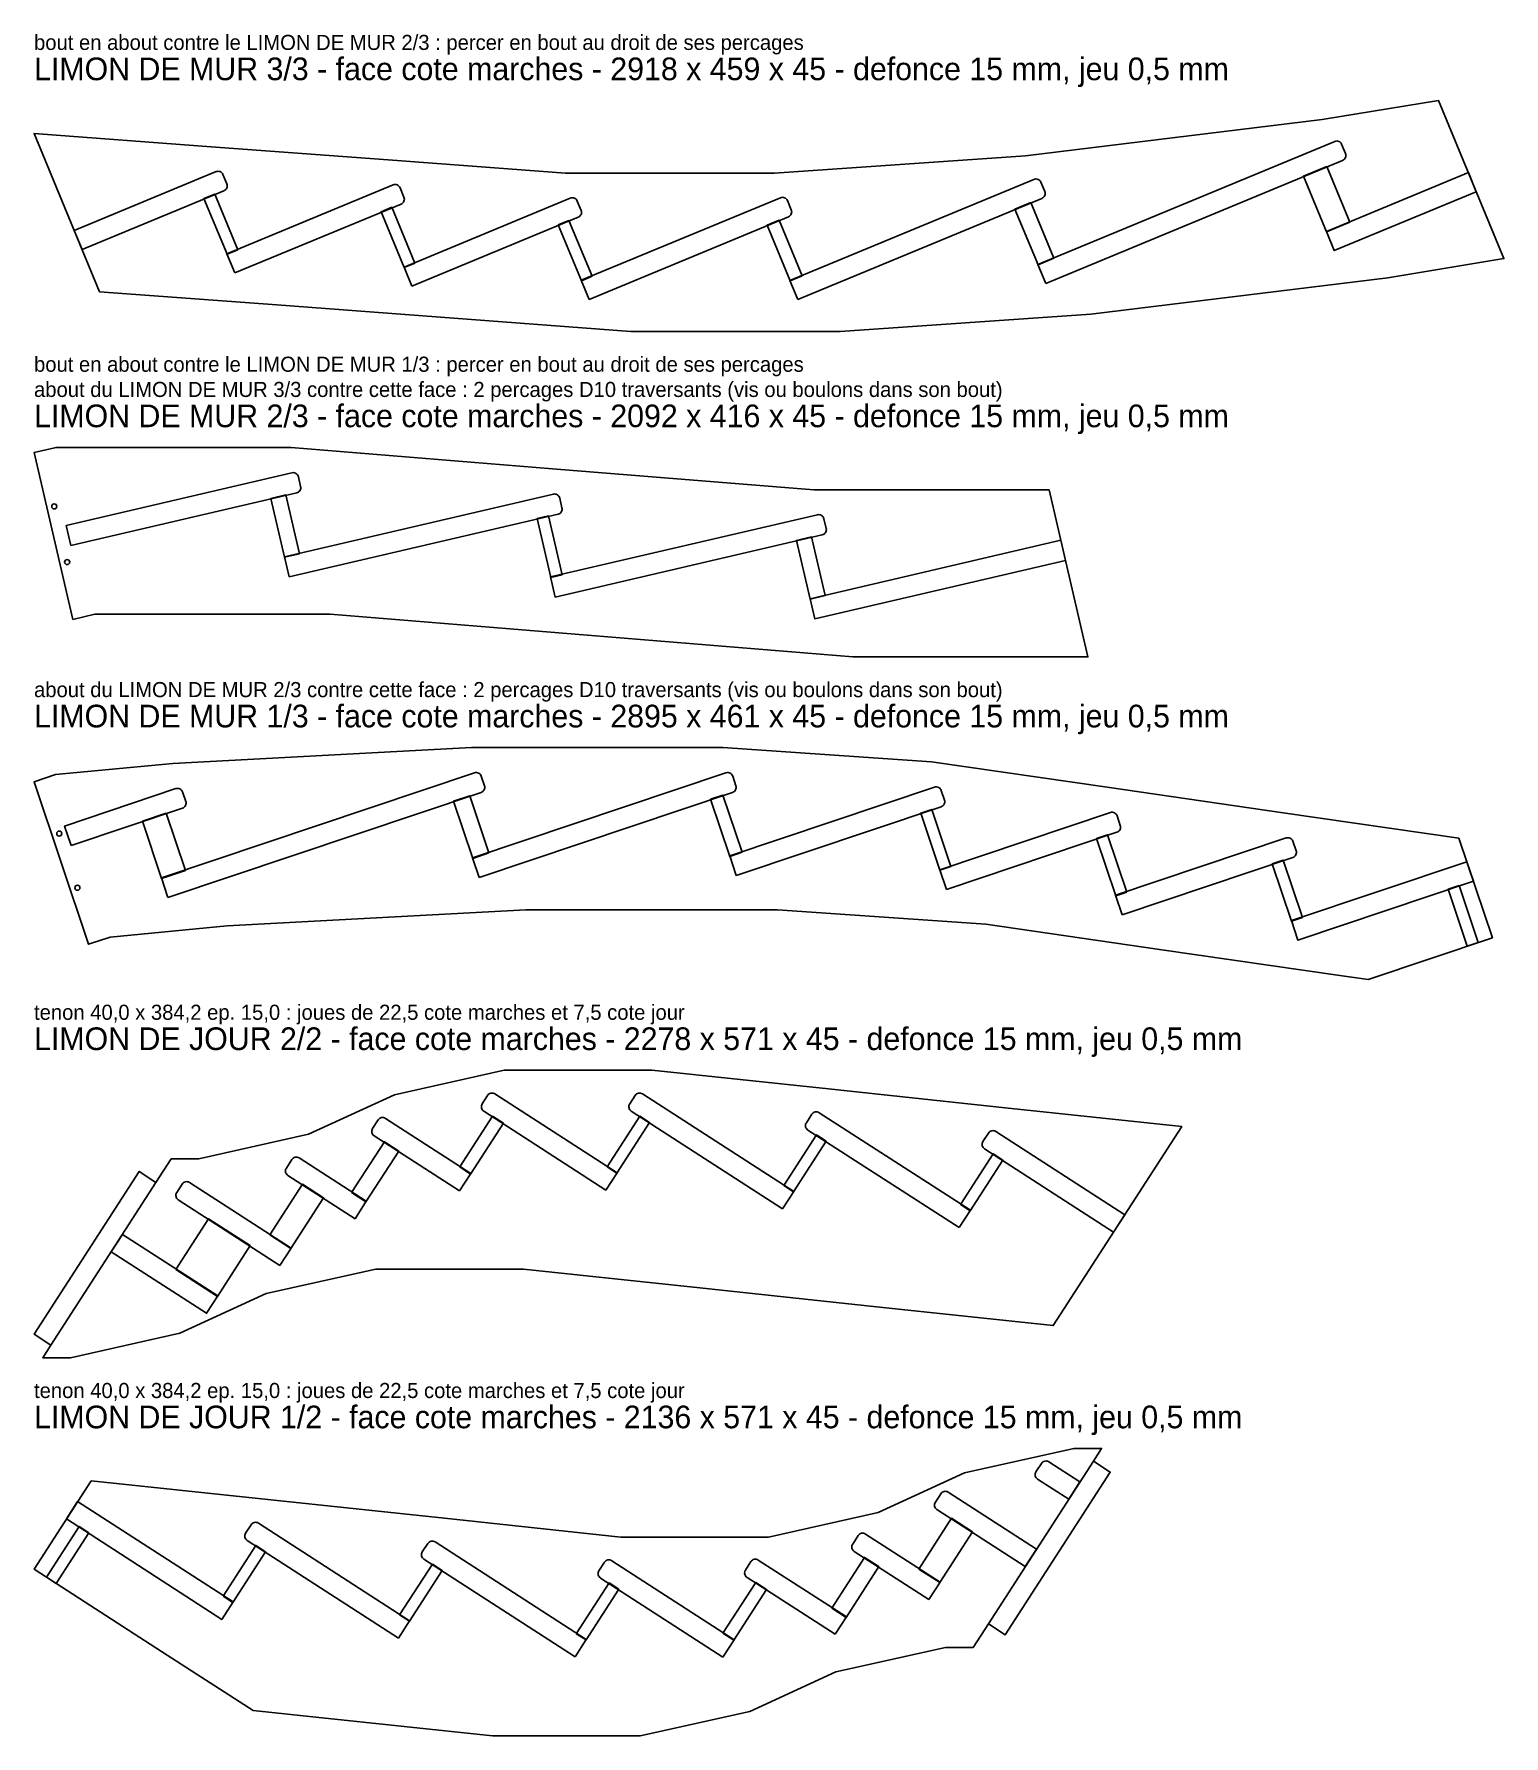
# Model space of a CAD drawing. Header units: millimetres. Extents: x 0 to 2917, y 0 to 3378.
import ezdxf

# ---------------------------------------------------------------- set-up
doc = ezdxf.new("R2010")
doc.units = ezdxf.units.MM
for name, color, linetype in [('DECOUPE', 7, 'CONTINUOUS'), ('DEFONCE', 1, 'CONTINUOUS'), ('PERCAGE', 30, 'CONTINUOUS'), ('TENON', 6, 'CONTINUOUS'), ('TEXTE', 3, 'CONTINUOUS')]:
    doc.layers.add(name, color=color, linetype=linetype)

msp = doc.modelspace()

# ---------------------------------------------------------------- linework, layer by layer
at = {"layer": 'DECOUPE'}
for points in [[(2787.041, 3246.022), (2556.5, 3207.886), (1967.317, 3135.731), (1469.57, 3101.453), (1054.57, 3101.453), (703.047, 3127.748), (351.523, 3154.042), (0, 3180.337), (130.121, 2866.222), (481.644, 2839.927), (833.167, 2813.632), (1184.691, 2787.338), (1599.69, 2787.338), (2097.437, 2821.615), (2686.621, 2893.77), (2917.162, 2931.906)], [(2014.361, 2472.75), (1547.753, 2472.75), (1029.094, 2515.044), (510.435, 2557.338), (43.827, 2557.338), (0, 2547.132), (77.112, 2215.992), (120.939, 2226.197), (587.547, 2226.197), (1106.206, 2183.904), (1624.865, 2141.61), (2091.473, 2141.61)], [(2827.627, 1781.948), (2478.741, 1832.331), (2129.855, 1882.715), (1780.969, 1933.098), (1366.95, 1961.61), (868.024, 1961.61), (275.275, 1930.104), (42.659, 1907.897), (0, 1893.572), (108.232, 1571.259), (150.892, 1585.584), (383.508, 1607.791), (976.256, 1639.296), (1475.182, 1639.296), (1889.201, 1610.785), (2238.087, 1560.401), (2586.974, 1510.018), (2647.706, 1501.248), (2894.102, 1583.988)], [(272.267, 1145.476), (327.012, 1145.476), (544.574, 1194.058), (715.633, 1272.666), (933.196, 1321.248), (1226.004, 1321.248), (1576.534, 1283.98), (1927.064, 1246.713), (2277.594, 1209.445), (2022.659, 814.593), (1672.129, 851.86), (1321.599, 889.128), (971.069, 926.396), (678.261, 926.396), (460.698, 877.813), (289.64, 799.206), (72.077, 750.624), (17.332, 750.624), (33.604, 775.827), (0, 797.524), (208.382, 1120.273), (241.986, 1098.576)], [(113.269, 506.655), (463.799, 469.387), (814.329, 432.12), (1164.859, 394.852), (1457.667, 394.852), (1675.23, 443.434), (1846.288, 522.042), (2063.851, 570.624), (2118.596, 570.624), (2102.324, 545.421), (2135.928, 523.724), (1927.546, 200.975), (1893.942, 222.672), (1863.661, 175.772), (1808.916, 175.772), (1591.354, 127.19), (1420.295, 48.582), (1202.732, 0), (909.924, 0), (559.394, 37.268), (434.761, 50.518), (264.382, 160.523), (0, 331.22)]]:
    msp.add_lwpolyline(points, close=True, dxfattribs=at)
at = {"layer": 'DEFONCE'}
for points in [[(2007.81, 2882.636), (1992.119, 2920.515), (2581.284, 3164.573, -0.414214), (2595.003, 3158.891), (2602.657, 3140.413, -0.414214), (2596.975, 3126.694)], [(95.418, 2949.995), (79.727, 2987.873), (361.229, 3104.484, -0.414214), (374.948, 3098.802), (382.602, 3080.324, -0.414214), (376.92, 3066.605)], [(398.438, 2903.608), (382.747, 2941.487), (712.752, 3078.189, -0.414214), (726.471, 3072.507), (734.125, 3054.03, -0.414214), (728.443, 3040.311)], [(1515.861, 2850.76), (1500.17, 2888.639), (1984.423, 3089.238, -0.414214), (1998.142, 3083.556), (2005.797, 3065.079, -0.414214), (2000.114, 3051.36)], [(749.962, 2877.313), (734.271, 2915.192), (1064.275, 3051.895, -0.414214), (1077.995, 3046.212), (1085.649, 3027.735, -0.414214), (1079.966, 3014.016)], [(1101.485, 2851.019), (1085.794, 2888.897), (1481.515, 3052.823, -0.414214), (1495.234, 3047.14), (1502.889, 3028.663, -0.414214), (1497.206, 3014.944)], [(73.258, 2362.612), (63.959, 2402.543), (511.922, 2506.859, -0.414214), (524.53, 2499.014), (529.066, 2479.536, -0.414214), (521.221, 2466.928)], [(506.2, 2300.357), (496.901, 2340.289), (1030.581, 2464.565, -0.414214), (1043.189, 2456.721), (1047.725, 2437.242, -0.414214), (1039.88, 2424.634)], [(1034.509, 2260.31), (1025.21, 2300.242), (1555.042, 2423.623, -0.414214), (1567.65, 2415.778), (1572.186, 2396.299, -0.414214), (1564.341, 2383.691)], [(265.85, 1663.934), (252.798, 1702.801), (874.301, 1911.501, -0.414214), (887.597, 1904.89), (893.964, 1885.93, -0.414214), (887.353, 1872.634)], [(883.438, 1703.78), (870.386, 1742.648), (1373.227, 1911.501, -0.414214), (1386.524, 1904.89), (1392.89, 1885.93, -0.414214), (1386.279, 1872.634)], [(73.645, 1766.931), (60.593, 1805.798), (281.553, 1879.996, -0.414214), (294.849, 1873.384), (301.215, 1854.425, -0.414214), (294.604, 1841.129)], [(1393.609, 1707.557), (1380.558, 1746.424), (1787.246, 1882.989, -0.414214), (1800.542, 1876.378), (1806.909, 1857.419, -0.414214), (1800.298, 1844.122)], [(1810.567, 1680.032), (1797.515, 1718.899), (2136.132, 1832.606, -0.414214), (2149.429, 1825.995), (2155.795, 1807.035, -0.414214), (2149.184, 1793.739)], [(2159.453, 1629.649), (2146.402, 1668.516), (2485.019, 1782.223, -0.414214), (2498.315, 1775.612), (2504.682, 1756.652, -0.414214), (2498.07, 1743.356)], [(1134.873, 1083.312), (1157.112, 1117.756), (914.747, 1274.238, 0.414214), (900.231, 1271.112), (889.382, 1254.31, 0.414214), (892.508, 1239.794)], [(1485.403, 1046.044), (1507.642, 1080.489), (1207.556, 1274.238, 0.414214), (1193.039, 1271.112), (1182.191, 1254.31, 0.414214), (1185.317, 1239.794)], [(844.669, 1081.63), (866.908, 1116.075), (697.184, 1225.656, 0.414214), (682.668, 1222.53), (671.82, 1205.728, 0.414214), (674.945, 1191.211)], [(1835.933, 1008.776), (1858.172, 1043.221), (1558.086, 1236.971, 0.414214), (1543.569, 1233.845), (1532.721, 1217.043, 0.414214), (1535.847, 1202.526)], [(2142.357, 999.986), (2164.596, 1034.43), (1908.616, 1199.703, 0.414214), (1894.099, 1196.577), (1883.251, 1179.775, 0.414214), (1886.377, 1165.258)], [(637.072, 1026.614), (659.311, 1061.058), (526.126, 1147.049, 0.414214), (511.609, 1143.923), (500.761, 1127.121, 0.414214), (503.887, 1112.604)], [(488.027, 933.793), (510.266, 968.238), (308.563, 1098.466, 0.414214), (294.047, 1095.341), (283.198, 1078.538, 0.414214), (286.324, 1064.022)], [(2053.401, 469.647), (2075.64, 504.092), (2013.672, 544.101, 0.414214), (1999.155, 540.975), (1988.307, 524.173, 0.414214), (1991.433, 509.657)], [(1967.253, 336.218), (1989.492, 370.662), (1814.129, 483.885, 0.414214), (1799.612, 480.759), (1788.764, 463.957, 0.414214), (1791.89, 449.44)], [(723.198, 194.184), (745.437, 228.628), (445.35, 422.378, 0.414214), (430.834, 419.252), (419.986, 402.45, 0.414214), (423.111, 387.933)], [(1073.728, 156.916), (1095.967, 191.361), (795.88, 385.11, 0.414214), (781.364, 381.984), (770.515, 365.182, 0.414214), (773.641, 350.666)], [(1776.03, 270.63), (1798.269, 305.074), (1650.051, 400.77, 0.414214), (1635.535, 397.644), (1624.687, 380.842, 0.414214), (1627.812, 366.325)], [(1367.104, 156.55), (1389.343, 190.994), (1146.41, 347.843, 0.414214), (1131.894, 344.717), (1121.045, 327.915, 0.414214), (1124.171, 313.398)], [(1589.939, 201.728), (1612.178, 236.172), (1437.182, 349.158, 0.414214), (1422.665, 346.032), (1411.817, 329.23, 0.414214), (1414.943, 314.713)]]:
    msp.add_lwpolyline(points, format="xyb", close=True, dxfattribs=at)
for points in [[(2611.192, 3003.969), (2565.154, 2984.898), (2519.296, 3095.599), (2565.334, 3114.67)], [(2862.177, 3064.642), (2580.462, 2947.943), (2564.771, 2985.822), (2846.486, 3102.52)], [(404.379, 2949.365), (383.13, 2940.563), (337.273, 3051.264), (358.522, 3060.066)], [(2023.869, 2932.585), (1992.501, 2919.591), (1946.644, 3030.292), (1978.011, 3043.286)], [(755.902, 2923.07), (734.653, 2914.268), (688.796, 3024.969), (710.045, 3033.772)], [(1107.426, 2896.776), (1086.177, 2887.973), (1040.319, 2998.675), (1061.568, 3007.477)], [(1524.306, 2897.555), (1500.553, 2887.715), (1454.695, 2998.416), (1478.448, 3008.256)], [(526.959, 2346.261), (497.128, 2339.315), (469.952, 2456.016), (499.783, 2462.962)], [(1047.837, 2304.484), (1025.437, 2299.268), (998.261, 2415.969), (1020.662, 2421.185)], [(1570.079, 2263.024), (1540.248, 2256.078), (1513.072, 2372.779), (1542.903, 2379.725)], [(2046.906, 2332.992), (1549.32, 2217.12), (1540.021, 2257.052), (2037.607, 2372.923)], [(902.891, 1752.508), (870.705, 1741.7), (832.561, 1855.29), (864.747, 1866.098)], [(1405.249, 1753.66), (1380.876, 1745.476), (1342.733, 1859.066), (1367.106, 1867.251)], [(300.356, 1717.716), (253.117, 1701.853), (214.973, 1815.443), (262.213, 1831.306)], [(1819.637, 1725.273), (1797.834, 1717.951), (1759.69, 1831.541), (1781.494, 1838.863)], [(2168.524, 1674.889), (2146.72, 1667.568), (2108.577, 1781.158), (2130.38, 1788.48)], [(2517.41, 1624.506), (2495.606, 1617.184), (2457.463, 1730.775), (2479.266, 1738.096)], [(2856.436, 1696.156), (2508.34, 1579.265), (2495.288, 1618.132), (2843.385, 1735.023)], [(2866.137, 1574.597), (2844.333, 1567.275), (2806.349, 1680.391), (2828.153, 1687.713)], [(844.766, 1129.18), (866.366, 1115.234), (931.36, 1215.9), (909.76, 1229.845)], [(1137.247, 1129.392), (1156.57, 1116.916), (1221.564, 1217.581), (1202.241, 1230.057)], [(1487.777, 1092.124), (1507.1, 1079.648), (1572.094, 1180.314), (1552.771, 1192.789)], [(630.245, 1078.634), (658.769, 1060.218), (723.763, 1160.883), (695.239, 1179.299)], [(1838.307, 1054.856), (1857.63, 1042.381), (1922.624, 1143.046), (1903.301, 1155.521)], [(467.859, 994.427), (509.723, 967.398), (574.717, 1068.063), (532.853, 1095.092)], [(281.334, 925.806), (363.98, 872.446), (428.974, 973.111), (346.328, 1026.471)], [(153.137, 960.963), (342.283, 838.842), (364.522, 873.286), (175.376, 995.408)], [(64.18, 430.625), (372.668, 231.451), (394.907, 265.896), (86.419, 465.069)], [(24.783, 315.219), (44.106, 302.743), (108.829, 402.988), (89.506, 415.464)], [(1755.862, 331.263), (1797.726, 304.234), (1862.72, 404.899), (1820.856, 431.929)], [(375.042, 277.531), (394.365, 265.056), (459.359, 365.721), (440.036, 378.196)], [(725.572, 240.264), (744.894, 227.788), (809.888, 328.453), (790.566, 340.929)], [(1583.112, 253.748), (1611.636, 235.332), (1676.63, 335.997), (1648.106, 354.413)], [(1367.2, 204.1), (1388.8, 190.154), (1453.794, 290.819), (1432.194, 304.765)], [(1076.102, 202.996), (1095.424, 190.52), (1160.418, 291.186), (1141.096, 303.661)]]:
    msp.add_lwpolyline(points, close=True, dxfattribs=at)
at = {"layer": 'PERCAGE'}
for centre in [(40.07, 2440.097), (65.774, 2329.717), (50.06, 1790.83), (86.138, 1683.392)]:
    msp.add_circle(centre, 5, dxfattribs=at)
at = {"layer": 'TENON'}
for points in [[(0, 797.524), (33.604, 775.827), (241.986, 1098.576), (208.382, 1120.273)], [(1893.942, 222.672), (1927.546, 200.975), (2135.928, 523.724), (2102.324, 545.421)]]:
    msp.add_lwpolyline(points, close=True, dxfattribs=at)

# ---------------------------------------------------------------- texts
at = {"layer": 'TEXTE'}
for s, height, p in [('bout en about contre le LIMON DE MUR 2/3 : percer en bout au droit de ses percages', 30, (0, 3346.022)), ('LIMON DE MUR 3/3 - face cote marches - 2918 x 459 x 45 - defonce 15 mm, jeu 0,5 mm', 45, (0, 3286.022)), ('bout en about contre le LIMON DE MUR 1/3 : percer en bout au droit de ses percages', 30, (0, 2707.338)), ('about du LIMON DE MUR 3/3 contre cette face : 2 percages D10 traversants (vis ou boulons dans son bout)', 30, (0, 2657.338)), ('LIMON DE MUR 2/3 - face cote marches - 2092 x 416 x 45 - defonce 15 mm, jeu 0,5 mm', 45, (0, 2597.338)), ('about du LIMON DE MUR 2/3 contre cette face : 2 percages D10 traversants (vis ou boulons dans son bout)', 30, (0, 2061.61)), ('LIMON DE MUR 1/3 - face cote marches - 2895 x 461 x 45 - defonce 15 mm, jeu 0,5 mm', 45, (0, 2001.61)), ('tenon 40,0 x 384,2 ep. 15,0 : joues de 22,5 cote marches et 7,5 cote jour', 30, (0, 1421.248)), ('LIMON DE JOUR 2/2 - face cote marches - 2278 x 571 x 45 - defonce 15 mm, jeu 0,5 mm', 45, (0, 1361.248)), ('tenon 40,0 x 384,2 ep. 15,0 : joues de 22,5 cote marches et 7,5 cote jour', 30, (0, 670.624)), ('LIMON DE JOUR 1/2 - face cote marches - 2136 x 571 x 45 - defonce 15 mm, jeu 0,5 mm', 45, (0, 610.624))]:
    msp.add_text(s, height=height, dxfattribs=at).set_placement(p)

doc.saveas('drawing.dxf')
